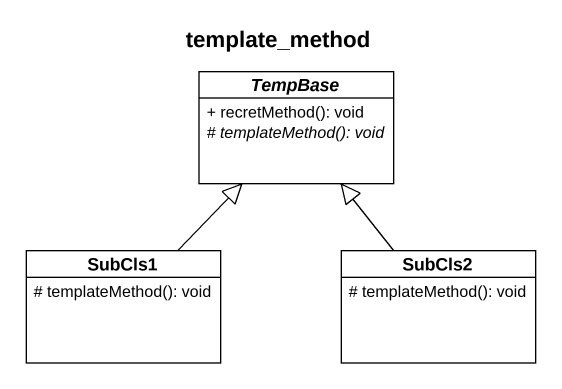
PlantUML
@startuml
title template_method
hide circle
hide empty members
skinparam classAttributeIconSize 0
abstract class TempBase {
  + recretMethod(): void
  {abstract} # templateMethod(): void
}
class SubCls1 {
  # templateMethod(): void
}
class SubCls2 {
  # templateMethod(): void
}
SubCls1 -up-|> TempBase
SubCls2 -up-|> TempBase
@enduml
